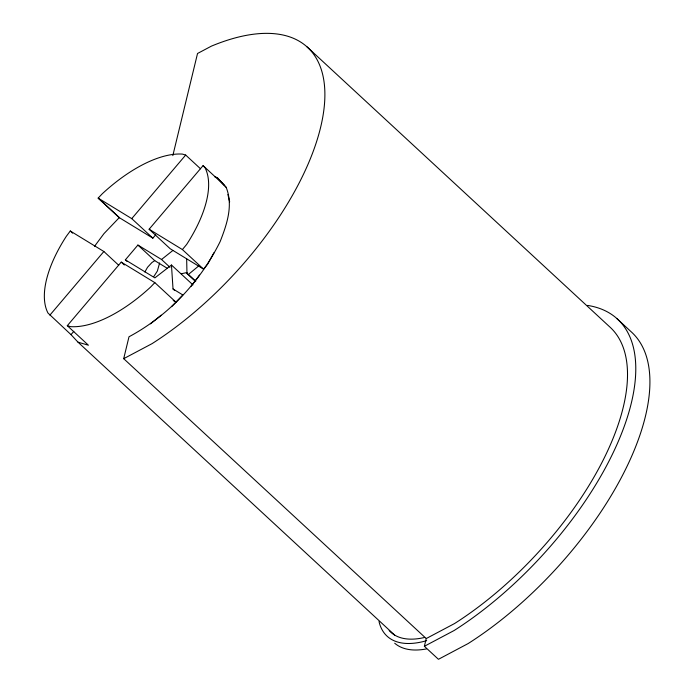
<?xml version="1.0" encoding="UTF-8"?>
<svg xmlns="http://www.w3.org/2000/svg" width="694" height="694" viewBox="0 0 694 694"><rect width="100%" height="100%" fill="white"/><g stroke="black" fill="none" stroke-linecap="round" stroke-linejoin="round"><path stroke-width="1.04" d="M159.62 262.957L157.382 270.998L153.868 276.455M229.662 201.885L227.892 194.494M616.949 318.633L631.019 331.645A227.268 105.271 -47.2 0 1 468.181 643.538L438.443 659.3L424.372 646.279L426.237 638.549L123.697 358.677L128.997 336.772C168.364 315.718 200.271 281.669 220.059 241.764L220.18 241.503C226.877 224.405 233.401 205.407 226.175 187.363L217.317 177.699L215.27 177.083M172.823 155.638L197.53 53.49L211.392 46.142A216.302 100.196 -47.2 0 1 322.129 120.496A216.302 100.196 -47.2 0 1 152.003 343.677L123.697 358.677M213.96 252.737L207.653 264.11M144.873 272.005L147.527 267.294L151.908 262.54L154.753 260.64L167.471 268.413M118.717 265.247L103.866 251.506L70.285 230.989L66.338 236.29A108.151 50.098 -47.2 0 0 47.981 313.046L71.014 334.647L78.014 342.177L394.626 635.062M94.531 246.292L103.97 233.626L119.255 217.63L152.862 238.155L155.656 234.85M199.49 275.067L191.11 286.292M49.907 315.119L103.866 251.506M185.68 155.048L182.409 154.094A108.151 50.098 -47.2 0 0 102.356 193.695L98.149 198.102L131.747 218.627L185.68 155.048L200.531 168.789M78.014 342.177L88.416 345.213L67.301 325.694L121.233 262.115L154.831 282.64L175.938 302.168L173.214 300.502M207.159 264.77L203.498 269.09L170.221 248.764L149.115 229.237L203.073 165.623L224.179 185.151M126.924 261.3L125.354 259.851L137.906 245.06L161.529 259.487L169.952 267.277M71.014 334.647L73.816 331.342M149.115 229.237L182.392 249.562L186.643 244.453A108.151 50.098 -47.2 0 0 204.999 167.696L203.073 165.623M154.831 282.64L150.624 287.038A108.151 50.098 -47.2 0 1 70.571 326.648L67.301 325.694M186.66 258.801L186.972 273.549L188.421 274.434L198.553 266.071M161.164 315.18L150.459 323.864M171.609 306.67L182.826 294.959L173.032 288.973L171.461 265.013L154.883 277.886L125.354 259.851M161.529 259.487L172.945 250.421M426.237 638.549L454.544 623.55A216.302 100.196 -47.2 0 0 609.532 326.709L306.991 46.836M424.372 646.279L454.11 630.525A227.268 105.271 -47.2 0 0 620.124 437.047A227.268 105.271 -47.2 0 0 587.618 305.421M181.299 273.757L187.102 272.508M215.105 177.005L217.187 177.612L226.123 187.311M182.392 249.562L203.498 269.09M131.747 218.627L152.862 238.155M188.421 274.434L195.578 281.053M186.972 273.549L195.717 281.643M171.461 265.013L192.932 284.87M98.461 198.293L119.568 217.821M98.149 198.102L119.255 217.63M137.906 245.06L154.753 260.64M173.032 288.973L174.619 290.448M121.233 262.115L124.356 265.004M70.285 230.989L72.627 233.158M426.68 640.649A113.599 52.623 -47.2 0 1 379.019 621.555M424.659 637.448A108.151 50.098 -47.2 0 1 389.187 630.551M426.515 648.907A113.599 52.623 -47.2 0 1 394.713 643.225"/></g></svg>
